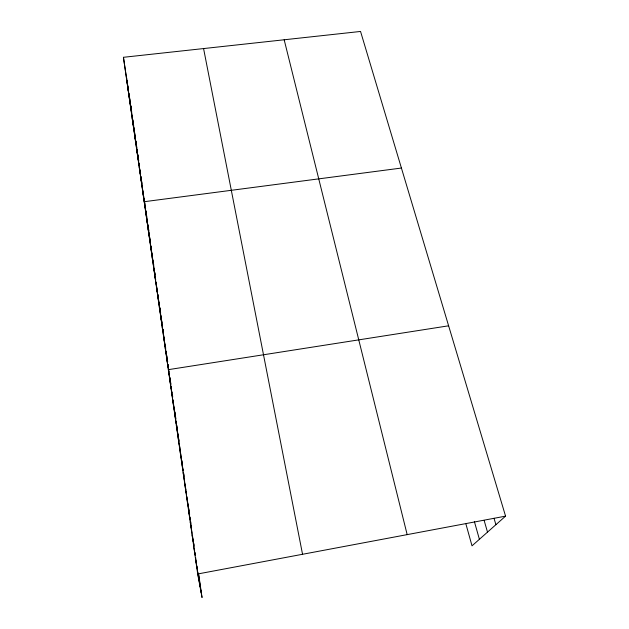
<?xml version="1.0" encoding="UTF-8"?>
<svg xmlns="http://www.w3.org/2000/svg" width="629" height="629" viewBox="0 0 629 629"><rect width="100%" height="100%" fill="white"/><g stroke="black" fill="none" stroke-linecap="round" stroke-linejoin="round"><path stroke-width="0.94" d="M198.693 574.308L202.043 597.55L197.71 573.978L123.433 57.302L360.551 31.45L505.567 516.142L472.009 545.838L465.947 524.075M197.71 573.978L505.567 516.142M448.619 325.806L168.336 369.663L170.766 384.594M144.198 201.712L401.42 168.045M494.024 518.288L495.904 524.688M484.181 520.56L487.506 532.118M474.384 521.575L479.4 539.297M284.174 39.776L407.167 534.626M203.576 48.567L302.549 554.283M195.808 560.746L197.121 568.003M193.929 547.678L195.305 555.368L194.888 552.49M192.073 534.776L193.347 541.986M188.433 509.443L190.249 520.238M190.241 522.031L191.57 529.602L190.516 522.109M186.64 497.004L188.244 506.314M184.879 484.723L186.53 494.418L186.145 491.697M181.411 460.601L183.165 471.027L182.339 465.279M183.133 472.591L184.682 481.735M178.023 437.061L179.878 448.178M179.705 448.76L181.514 459.532L181.105 456.693M174.72 414.063L176.372 424.032L176.01 421.265M176.364 425.495L178.266 436.943L176.67 425.841M169.909 380.576L171.984 393.282L171.701 391.348M171.489 391.608L172.59 398.283M172.904 400.193L173.525 404.015M173.101 402.772L175.09 414.865M165.254 348.222L167.448 361.785L165.977 351.525M166.787 358.884L168.942 372.171L168.541 369.341M171.08 386.521L171.395 388.415M159.294 306.763L161.637 321.38M160.765 316.953L163.068 331.318L162.809 329.51M162.243 327.261L164.515 341.366L163.461 334.062M163.744 337.687L165.679 349.677L164.649 342.286M150.834 247.92L153.224 262.985M152.21 257.465L154.71 273.253M153.594 267.113L155.63 279.929M155.001 276.862L157.439 292.194L157.164 290.291M156.417 286.722L158.822 301.826L158.406 298.932M157.848 296.691L160.073 310.624M140.471 175.829L143.664 196.916M143.97 198.843L144.426 201.736M142.94 192.993L146.864 218.719L146.455 215.873M147.532 222.941L146.997 219.56L148.137 227.572L145.496 210.754M147.791 224.616L148.185 227.1M148.444 228.759L148.696 230.379M146.809 219.898L149.427 236.52L148.271 228.469M148.137 229.145L151.896 253.746M127.742 87.258L130.565 105.475M128.843 94.924L133.993 129.252M132.216 118.37L136.234 144.827L135.109 137.004M134.52 134.386L138.522 160.702L138.262 158.933M136.863 150.716L140.55 174.996L140.196 172.362M139.261 167.377L141.879 184.155L140.849 176.875M123.433 57.302L128.575 91.567L127.514 84.239M130.911 105.711L131.194 107.567M126.649 79.663L129.189 96.072M198.308 573.035L201.091 592.384M129.66 97.888L129.92 99.673M130.179 101.466L130.565 104.17M130.832 105.979L131.091 107.779M131.477 110.507L131.744 112.324M132.798 119.644L133.057 121.483M133.324 123.323L133.725 126.099M133.993 127.954L134.26 129.81M134.661 132.609L134.928 134.48M135.204 136.351L135.471 138.223M135.88 141.053L136.147 142.94M136.556 145.771L136.831 147.681M137.106 149.584L137.381 151.487M137.798 154.357L138.073 156.283M138.49 159.161L138.765 161.087M139.04 163.029L139.323 164.971M140.385 172.33L140.637 174.076M141.006 176.686L141.266 178.439M141.643 181.081L141.895 182.835M142.28 185.476L142.531 187.253M144.717 202.444L144.977 204.244M145.37 206.957L145.629 208.765M145.889 210.589L146.29 213.325M146.549 215.149L146.809 216.974M147.21 219.741L147.477 221.581M148.538 228.987L148.806 230.843M149.765 237.495L150.04 239.429M150.968 245.829L151.219 247.582M152.234 254.635L152.485 256.412M153.515 263.535L153.775 265.32M154.805 272.514L155.072 274.323M157.305 289.835L157.565 291.683M157.965 294.451L158.233 296.298M159.168 302.816L159.444 304.68M159.845 307.495L160.12 309.382M160.387 311.261L160.662 313.148M161.063 315.978L161.338 317.881M161.755 320.735L162.023 322.638M162.298 324.54L162.573 326.467M162.99 329.352L163.273 331.271M164.24 338.04L164.523 339.982M165.466 346.548L165.726 348.332M166.111 351.006L166.37 352.79M166.756 355.487L167.015 357.288M167.408 360L167.668 361.801M168.053 364.513L168.32 366.337M169.901 377.314L170.16 379.153M170.561 381.921L170.829 383.761M172.44 394.941L172.708 396.828M174.343 408.166L174.618 410.069M174.886 411.971L175.161 413.874M175.577 416.744L175.853 418.67M176.82 425.401L177.103 427.35M178.086 434.152L178.361 436.101M178.754 438.806L179.013 440.607M181.231 456.025L181.498 457.849M181.891 460.617L182.158 462.457M183.754 473.566L184.03 475.43M188.11 503.798L188.386 505.732M188.802 508.617L189.085 510.551M189.36 512.478L189.636 514.404M190.029 517.109L190.288 518.909M190.673 521.606L190.933 523.407M191.326 526.103L191.586 527.928M193.826 543.472L194.086 545.312M198.261 574.293L200.046 586.7M126.468 76.974L126.736 78.79M126.995 80.606L127.388 83.327M128.835 93.414L129.236 96.19M129.637 98.965L130.58 105.499M130.714 106.435L131.799 113.967M131.933 114.918L134.968 136.037M136.359 145.708L138.01 157.156M138.907 163.383L139.292 166.064M139.677 168.753L139.937 170.553M142.028 185.083L142.421 187.843M142.689 189.691L143.09 192.45M143.357 194.298L144.293 200.808M144.56 202.672L145.637 210.188M145.779 211.132L146.187 213.978M149.56 237.424L150.598 244.657M150.858 246.474L151.251 249.218M151.518 251.042L151.911 253.786M152.045 254.698L153.106 262.081M153.374 263.928L153.775 266.72M154.042 268.591L154.986 275.132M155.253 277.019L155.662 279.85M156.071 282.673L156.888 288.389M157.855 295.087L158.131 297.014M158.964 302.793L159.381 305.71M159.664 307.66L160.081 310.577M160.222 311.552L162.549 327.709M167.857 364.623L168.265 367.454M169.083 373.123L169.492 375.985M169.767 377.895L170.734 384.594M171.009 386.528L171.426 389.422M172.236 395.067L172.629 397.748M172.881 399.541L175.743 419.441M178.534 438.814L178.935 441.621M179.21 443.492L180.153 450.065M180.429 451.96L180.838 454.798M181.655 460.491L182.064 463.369M183.589 473.936L184.006 476.837M184.281 478.779L184.564 480.713M184.84 482.655L185.233 485.368M185.492 487.176L185.885 489.889M186.797 496.25L187.19 498.994M187.458 500.826L187.717 502.657M187.985 504.489L189.581 515.583M191.735 530.546L192.144 533.392M192.419 535.295L193.37 541.931M193.646 543.841L194.062 546.727M194.337 548.645L194.613 550.564M195.58 557.31L196.562 564.119M196.846 566.061L198.961 580.795"/></g></svg>
